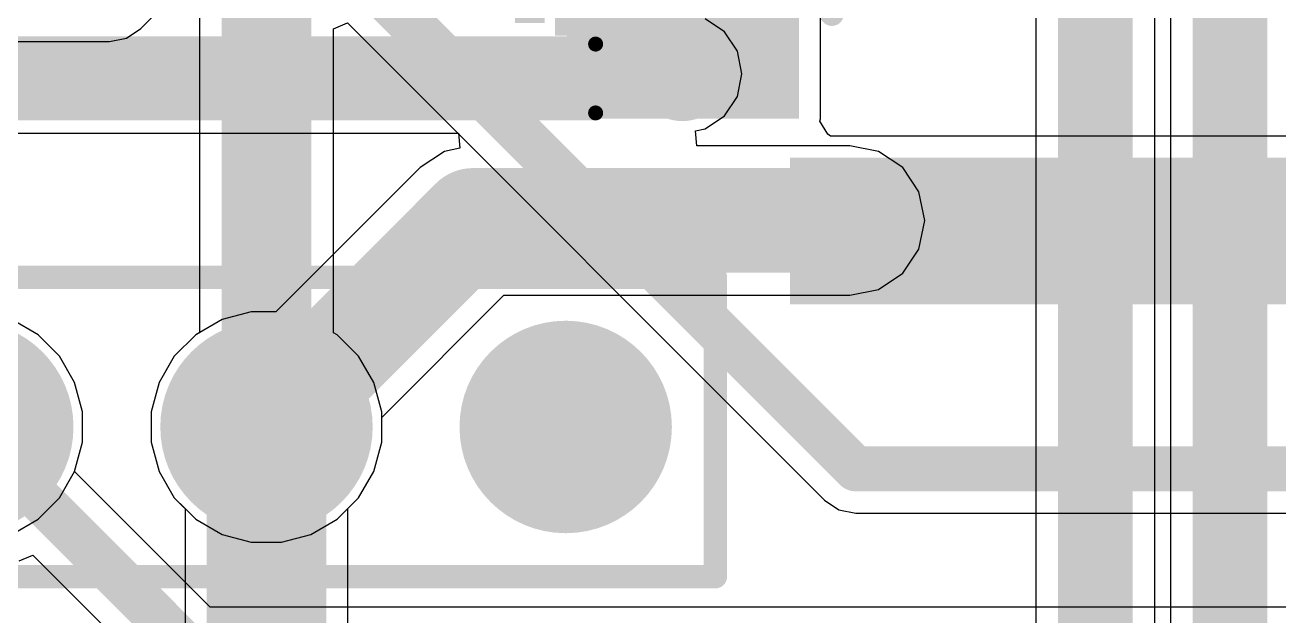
# Model space of a CAD drawing. Header units: millimetres. Extents: x -5 to 123, y 0 to 98.
# Drawn here: x 90.64 to 101.28, y 38.91 to 43.92 of the extents above; entities that cross this region are included whole.
import ezdxf

# ---------------------------------------------------------------- set-up
doc = ezdxf.new("R2010")
doc.units = ezdxf.units.MM
for name, color, linetype in [('BottomLayer', 5, 'Continuous'), ('BottomSolder', 6, 'Continuous'), ('MultiLayer', 9, 'Continuous'), ('PadHoleLayer', 156, 'Continuous'), ('TopLayer', 1, 'Continuous'), ('TopOverlay', 2, 'Continuous'), ('TopPaste', 8, 'Continuous'), ('TopSolder', 216, 'Continuous'), ('ViaHoleLayer', 16, 'Continuous')]:
    doc.layers.add(name, color=color, linetype=linetype)

# ---------------------------------------------------------------- blocks, each defined once
blk = doc.blocks.new('SSOP_28_208____2')
at = {"layer": 'TopLayer'}
for points in [[(-4.3249977, 4.449999989999999), (-2.47499886, 4.449999989999999), (-2.47499886, 4.00000089), (-4.3249977, 4.00000089)], [(2.4750014, 4.449999989999999), (4.32500024, 4.449999989999999), (4.32500024, 4.00000089), (2.4750014, 4.00000089)], [(-4.3249977, 3.79999875), (-2.47499886, 3.79999875), (-2.47499886, 3.34999965), (-4.3249977, 3.34999965)], [(2.4750014, 3.79999875), (4.32500024, 3.79999875), (4.32500024, 3.34999965), (2.4750014, 3.34999965)], [(-4.3249977, 3.15000005), (-2.47499886, 3.15000005), (-2.47499886, 2.70000095), (-4.3249977, 2.70000095)], [(2.4750014, 3.15000005), (4.32500024, 3.15000005), (4.32500024, 2.70000095), (2.4750014, 2.70000095)], [(-4.3249977, 2.49999881), (-2.47499886, 2.49999881), (-2.47499886, 2.04999971), (-4.3249977, 2.04999971)], [(2.4750014, 2.49999881), (4.32500024, 2.49999881), (4.32500024, 2.04999971), (2.4750014, 2.04999971)], [(-4.3249977, 1.85000011), (-2.47499886, 1.85000011), (-2.47499886, 1.40000101), (-4.3249977, 1.40000101)], [(2.4750014, 1.85000011), (4.32500024, 1.85000011), (4.32500024, 1.40000101), (2.4750014, 1.40000101)], [(-4.3249977, 1.19999887), (-2.47499886, 1.19999887), (-2.47499886, 0.74999977), (-4.3249977, 0.74999977)], [(2.4750014, 1.19999887), (4.32500024, 1.19999887), (4.32500024, 0.74999977), (2.4750014, 0.74999977)], [(-4.3249977, 0.55000017), (-2.47499886, 0.55000017), (-2.47499886, 0.10000107), (-4.3249977, 0.10000107)], [(2.4750014, 0.55000017), (4.32500024, 0.55000017), (4.32500024, 0.10000107), (2.4750014, 0.10000107)], [(-4.3249977, -0.10000107), (-2.47499886, -0.10000107), (-2.47499886, -0.55000017), (-4.3249977, -0.55000017)], [(2.4750014, -0.10000107), (4.32500024, -0.10000107), (4.32500024, -0.55000017), (2.4750014, -0.55000017)], [(-4.3249977, -0.74999977), (-2.47499886, -0.74999977), (-2.47499886, -1.19999887), (-4.3249977, -1.19999887)], [(2.4750014, -0.74999977), (4.32500024, -0.74999977), (4.32500024, -1.19999887), (2.4750014, -1.19999887)], [(-4.3249977, -1.40000101), (-2.47499886, -1.40000101), (-2.47499886, -1.85000011), (-4.3249977, -1.85000011)], [(2.4750014, -1.40000101), (4.32500024, -1.40000101), (4.32500024, -1.85000011), (2.4750014, -1.85000011)], [(-4.3249977, -2.04999971), (-2.47499886, -2.04999971), (-2.47499886, -2.49999881), (-4.3249977, -2.49999881)], [(2.4750014, -2.04999971), (4.32500024, -2.04999971), (4.32500024, -2.49999881), (2.4750014, -2.49999881)], [(-4.3249977, -2.70000095), (-2.47499886, -2.70000095), (-2.47499886, -3.15000005), (-4.3249977, -3.15000005)], [(2.4750014, -2.70000095), (4.32500024, -2.70000095), (4.32500024, -3.15000005), (2.4750014, -3.15000005)], [(-4.3249977, -3.34999965), (-2.47499886, -3.34999965), (-2.47499886, -3.79999875), (-4.3249977, -3.79999875)], [(2.4750014, -3.34999965), (4.32500024, -3.34999965), (4.32500024, -3.79999875), (2.4750014, -3.79999875)], [(-4.3249977, -4.00000089), (-2.47499886, -4.00000089), (-2.47499886, -4.449999989999999), (-4.3249977, -4.449999989999999)], [(2.4750014, -4.00000089), (4.32500024, -4.00000089), (4.32500024, -4.449999989999999), (2.4750014, -4.449999989999999)]]:
    blk.add_hatch(color=1, dxfattribs=at).paths.add_polyline_path(points)
at = {"layer": 'TopOverlay'}
blk.add_hatch(color=2, dxfattribs=at).paths.add_polyline_path([(-2.28618796, 3.98803368), (-2.03218796, 3.98803368), (-2.03218796, 4.445233679999999), (-2.28618796, 4.445233679999999)])
at = {"layer": 'TopPaste'}
for points in [[(-4.3249977, 4.449999989999999), (-2.47499886, 4.449999989999999), (-2.47499886, 4.00000089), (-4.3249977, 4.00000089)], [(2.4750014, 4.449999989999999), (4.32500024, 4.449999989999999), (4.32500024, 4.00000089), (2.4750014, 4.00000089)], [(-4.3249977, 3.79999875), (-2.47499886, 3.79999875), (-2.47499886, 3.34999965), (-4.3249977, 3.34999965)], [(2.4750014, 3.79999875), (4.32500024, 3.79999875), (4.32500024, 3.34999965), (2.4750014, 3.34999965)], [(-4.3249977, 3.15000005), (-2.47499886, 3.15000005), (-2.47499886, 2.70000095), (-4.3249977, 2.70000095)], [(2.4750014, 3.15000005), (4.32500024, 3.15000005), (4.32500024, 2.70000095), (2.4750014, 2.70000095)], [(-4.3249977, 2.49999881), (-2.47499886, 2.49999881), (-2.47499886, 2.04999971), (-4.3249977, 2.04999971)], [(2.4750014, 2.49999881), (4.32500024, 2.49999881), (4.32500024, 2.04999971), (2.4750014, 2.04999971)], [(-4.3249977, 1.85000011), (-2.47499886, 1.85000011), (-2.47499886, 1.40000101), (-4.3249977, 1.40000101)], [(2.4750014, 1.85000011), (4.32500024, 1.85000011), (4.32500024, 1.40000101), (2.4750014, 1.40000101)], [(-4.3249977, 1.19999887), (-2.47499886, 1.19999887), (-2.47499886, 0.74999977), (-4.3249977, 0.74999977)], [(2.4750014, 1.19999887), (4.32500024, 1.19999887), (4.32500024, 0.74999977), (2.4750014, 0.74999977)], [(-4.3249977, 0.55000017), (-2.47499886, 0.55000017), (-2.47499886, 0.10000107), (-4.3249977, 0.10000107)], [(2.4750014, 0.55000017), (4.32500024, 0.55000017), (4.32500024, 0.10000107), (2.4750014, 0.10000107)], [(-4.3249977, -0.10000107), (-2.47499886, -0.10000107), (-2.47499886, -0.55000017), (-4.3249977, -0.55000017)], [(2.4750014, -0.10000107), (4.32500024, -0.10000107), (4.32500024, -0.55000017), (2.4750014, -0.55000017)], [(-4.3249977, -0.74999977), (-2.47499886, -0.74999977), (-2.47499886, -1.19999887), (-4.3249977, -1.19999887)], [(2.4750014, -0.74999977), (4.32500024, -0.74999977), (4.32500024, -1.19999887), (2.4750014, -1.19999887)], [(-4.3249977, -1.40000101), (-2.47499886, -1.40000101), (-2.47499886, -1.85000011), (-4.3249977, -1.85000011)], [(2.4750014, -1.40000101), (4.32500024, -1.40000101), (4.32500024, -1.85000011), (2.4750014, -1.85000011)], [(-4.3249977, -2.04999971), (-2.47499886, -2.04999971), (-2.47499886, -2.49999881), (-4.3249977, -2.49999881)], [(2.4750014, -2.04999971), (4.32500024, -2.04999971), (4.32500024, -2.49999881), (2.4750014, -2.49999881)], [(-4.3249977, -2.70000095), (-2.47499886, -2.70000095), (-2.47499886, -3.15000005), (-4.3249977, -3.15000005)], [(2.4750014, -2.70000095), (4.32500024, -2.70000095), (4.32500024, -3.15000005), (2.4750014, -3.15000005)], [(-4.3249977, -3.34999965), (-2.47499886, -3.34999965), (-2.47499886, -3.79999875), (-4.3249977, -3.79999875)], [(2.4750014, -3.34999965), (4.32500024, -3.34999965), (4.32500024, -3.79999875), (2.4750014, -3.79999875)], [(-4.3249977, -4.00000089), (-2.47499886, -4.00000089), (-2.47499886, -4.449999989999999), (-4.3249977, -4.449999989999999)], [(2.4750014, -4.00000089), (4.32500024, -4.00000089), (4.32500024, -4.449999989999999), (2.4750014, -4.449999989999999)]]:
    blk.add_hatch(color=8, dxfattribs=at).paths.add_polyline_path(points)
at = {"layer": 'TopSolder'}
for points in [[(-4.426597699999999, 4.55159999), (-2.37339886, 4.55159999), (-2.37339886, 3.89840089), (-4.426597699999999, 3.89840089)], [(2.3734014, 4.55159999), (4.42660024, 4.55159999), (4.42660024, 3.89840089), (2.3734014, 3.89840089)], [(-4.426597699999999, 3.90159875), (-2.37339886, 3.90159875), (-2.37339886, 3.24839965), (-4.426597699999999, 3.24839965)], [(2.3734014, 3.90159875), (4.42660024, 3.90159875), (4.42660024, 3.24839965), (2.3734014, 3.24839965)], [(-4.426597699999999, 3.25160005), (-2.37339886, 3.25160005), (-2.37339886, 2.59840095), (-4.426597699999999, 2.59840095)], [(2.3734014, 3.25160005), (4.42660024, 3.25160005), (4.42660024, 2.59840095), (2.3734014, 2.59840095)], [(-4.426597699999999, 2.60159881), (-2.37339886, 2.60159881), (-2.37339886, 1.94839971), (-4.426597699999999, 1.94839971)], [(2.3734014, 2.60159881), (4.42660024, 2.60159881), (4.42660024, 1.94839971), (2.3734014, 1.94839971)], [(-4.426597699999999, 1.95160011), (-2.37339886, 1.95160011), (-2.37339886, 1.29840101), (-4.426597699999999, 1.29840101)], [(2.3734014, 1.95160011), (4.42660024, 1.95160011), (4.42660024, 1.29840101), (2.3734014, 1.29840101)], [(-4.426597699999999, 1.30159887), (-2.37339886, 1.30159887), (-2.37339886, 0.6483997699999999), (-4.426597699999999, 0.6483997699999999)], [(2.3734014, 1.30159887), (4.42660024, 1.30159887), (4.42660024, 0.6483997699999999), (2.3734014, 0.6483997699999999)], [(-4.426597699999999, 0.65160017), (-2.37339886, 0.65160017), (-2.37339886, -0.00159893), (-4.426597699999999, -0.00159893)], [(2.3734014, 0.65160017), (4.42660024, 0.65160017), (4.42660024, -0.00159893), (2.3734014, -0.00159893)], [(-4.426597699999999, 0.00159893), (-2.37339886, 0.00159893), (-2.37339886, -0.65160017), (-4.426597699999999, -0.65160017)], [(2.3734014, 0.00159893), (4.42660024, 0.00159893), (4.42660024, -0.65160017), (2.3734014, -0.65160017)], [(-4.426597699999999, -0.6483997699999999), (-2.37339886, -0.6483997699999999), (-2.37339886, -1.30159887), (-4.426597699999999, -1.30159887)], [(2.3734014, -0.6483997699999999), (4.42660024, -0.6483997699999999), (4.42660024, -1.30159887), (2.3734014, -1.30159887)], [(-4.426597699999999, -1.29840101), (-2.37339886, -1.29840101), (-2.37339886, -1.95160011), (-4.426597699999999, -1.95160011)], [(2.3734014, -1.29840101), (4.42660024, -1.29840101), (4.42660024, -1.95160011), (2.3734014, -1.95160011)], [(-4.426597699999999, -1.94839971), (-2.37339886, -1.94839971), (-2.37339886, -2.60159881), (-4.426597699999999, -2.60159881)], [(2.3734014, -1.94839971), (4.42660024, -1.94839971), (4.42660024, -2.60159881), (2.3734014, -2.60159881)], [(-4.426597699999999, -2.59840095), (-2.37339886, -2.59840095), (-2.37339886, -3.25160005), (-4.426597699999999, -3.25160005)], [(2.3734014, -2.59840095), (4.42660024, -2.59840095), (4.42660024, -3.25160005), (2.3734014, -3.25160005)], [(-4.426597699999999, -3.24839965), (-2.37339886, -3.24839965), (-2.37339886, -3.90159875), (-4.426597699999999, -3.90159875)], [(2.3734014, -3.24839965), (4.42660024, -3.24839965), (4.42660024, -3.90159875), (2.3734014, -3.90159875)], [(-4.426597699999999, -3.89840089), (-2.37339886, -3.89840089), (-2.37339886, -4.55159999), (-4.426597699999999, -4.55159999)], [(2.3734014, -3.89840089), (4.42660024, -3.89840089), (4.42660024, -4.55159999), (2.3734014, -4.55159999)]]:
    blk.add_hatch(color=216, dxfattribs=at).paths.add_polyline_path(points)
at = {"layer": 'TopOverlay'}
for points, const_width in [([(-2.7178, 5.206999999999999), (-2.7178, 4.6228)], 0.127), ([(2.7178, 5.206999999999999), (-2.7178, 5.206999999999999)], 0.127), ([(2.7178, 5.206999999999999), (2.7178, 4.6228)], 0.127), ([(-4.597399999999999, 4.2418), (-4.724399999999999, 4.368799999999999)], 0.1999996), ([(-4.724399999999999, 4.368799999999999), (-4.724399999999999, 4.1148)], 0.1999996), ([(-4.597399999999999, 4.2418), (-4.724399999999999, 4.1148)], 0.1999996), ([(-2.7178, -4.6228), (-2.7178, -5.206999999999999)], 0.127), ([(2.7178, -4.6228), (2.7178, -5.206999999999999)], 0.127), ([(2.7178, -5.206999999999999), (-2.7178, -5.206999999999999)], 0.127)]:
    blk.add_lwpolyline(points, dxfattribs=dict(at, const_width=const_width))
for points, const_width in [([(-2.74955, 5.206999999999999, 1), (-2.68605, 5.206999999999999, 1)], 0.0635), ([(-2.74955, 5.206999999999999, 1), (-2.68605, 5.206999999999999, 1)], 0.0635), ([(2.68605, 5.206999999999999, 1), (2.74955, 5.206999999999999, 1)], 0.0635), ([(2.68605, 5.206999999999999, 1), (2.74955, 5.206999999999999, 1)], 0.0635), ([(-2.74955, 4.6228, 1), (-2.68605, 4.6228, 1)], 0.0635), ([(2.68605, 4.6228, 1), (2.74955, 4.6228, 1)], 0.0635), ([(-4.7743999, 4.368799999999999, 1), (-4.6744001, 4.368799999999999, 1)], 0.0999998), ([(-4.7743999, 4.368799999999999, 1), (-4.6744001, 4.368799999999999, 1)], 0.0999998), ([(-4.6473999, 4.2418, 1), (-4.5474001, 4.2418, 1)], 0.0999998), ([(-4.6473999, 4.2418, 1), (-4.5474001, 4.2418, 1)], 0.0999998), ([(-4.7743999, 4.1148, 1), (-4.6744001, 4.1148, 1)], 0.0999998), ([(-4.7743999, 4.1148, 1), (-4.6744001, 4.1148, 1)], 0.0999998), ([(-2.74955, -4.6228, 1), (-2.68605, -4.6228, 1)], 0.0635), ([(2.68605, -4.6228, 1), (2.74955, -4.6228, 1)], 0.0635), ([(-2.74955, -5.206999999999999, 1), (-2.68605, -5.206999999999999, 1)], 0.0635), ([(-2.74955, -5.206999999999999, 1), (-2.68605, -5.206999999999999, 1)], 0.0635), ([(2.68605, -5.206999999999999, 1), (2.74955, -5.206999999999999, 1)], 0.0635), ([(2.68605, -5.206999999999999, 1), (2.74955, -5.206999999999999, 1)], 0.0635)]:
    blk.add_lwpolyline(points, format="xyb", close=True, dxfattribs=dict(at, const_width=const_width))
blk = doc.blocks.new('HDR_1X5_FEMALE_92')
at = {"layer": 'BottomLayer'}
h = blk.add_hatch(color=5, dxfattribs=at)
edge = h.paths.add_edge_path()
edge.add_arc((5.08, 0), 0.7999984, 0, 360)
h = blk.add_hatch(color=5, dxfattribs=at)
edge = h.paths.add_edge_path()
edge.add_arc((7.619999999999999, 0), 0.7999984, 0, 360)
h = blk.add_hatch(color=5, dxfattribs=at)
edge = h.paths.add_edge_path()
edge.add_arc((10.16, 0), 0.7999984, 0, 360)
at = {"layer": 'BottomSolder'}
h = blk.add_hatch(color=6, dxfattribs=at)
edge = h.paths.add_edge_path()
edge.add_arc((5.08, 0), 0.9015983999999999, 0, 360)
h = blk.add_hatch(color=6, dxfattribs=at)
edge = h.paths.add_edge_path()
edge.add_arc((7.619999999999999, 0), 0.9015983999999999, 0, 360)
h = blk.add_hatch(color=6, dxfattribs=at)
edge = h.paths.add_edge_path()
edge.add_arc((10.16, 0), 0.9015983999999999, 0, 360)
at = {"layer": 'MultiLayer'}
h = blk.add_hatch(color=9, dxfattribs=at)
edge = h.paths.add_edge_path()
edge.add_arc((5.08, 0), 0.7999984, 0, 360)
h = blk.add_hatch(color=9, dxfattribs=at)
edge = h.paths.add_edge_path()
edge.add_arc((7.619999999999999, 0), 0.7999984, 0, 360)
h = blk.add_hatch(color=9, dxfattribs=at)
edge = h.paths.add_edge_path()
edge.add_arc((10.16, 0), 0.7999984, 0, 360)
at = {"layer": 'PadHoleLayer'}
h = blk.add_hatch(color=156, dxfattribs=at)
edge = h.paths.add_edge_path()
edge.add_arc((7.619999999999999, 0), 0.47500032, 0, 360)
h = blk.add_hatch(color=156, dxfattribs=at)
edge = h.paths.add_edge_path()
edge.add_arc((10.16, 0), 0.47500032, 0, 360)
at = {"layer": 'TopLayer'}
h = blk.add_hatch(color=1, dxfattribs=at)
edge = h.paths.add_edge_path()
edge.add_arc((5.08, 0), 0.7999984, 0, 360)
h = blk.add_hatch(color=1, dxfattribs=at)
edge = h.paths.add_edge_path()
edge.add_arc((7.619999999999999, 0), 0.7999984, 0, 360)
h = blk.add_hatch(color=1, dxfattribs=at)
edge = h.paths.add_edge_path()
edge.add_arc((10.16, 0), 0.7999984, 0, 360)
at = {"layer": 'TopSolder'}
h = blk.add_hatch(color=216, dxfattribs=at)
edge = h.paths.add_edge_path()
edge.add_arc((5.08, 0), 0.9015983999999999, 0, 360)
h = blk.add_hatch(color=216, dxfattribs=at)
edge = h.paths.add_edge_path()
edge.add_arc((7.619999999999999, 0), 0.9015983999999999, 0, 360)
h = blk.add_hatch(color=216, dxfattribs=at)
edge = h.paths.add_edge_path()
edge.add_arc((10.16, 0), 0.9015983999999999, 0, 360)
at = {"layer": 'TopOverlay', "const_width": 0.1999996}
for points in [[(-1.27, 1.27), (11.43, 1.27)], [(11.43, -1.27), (11.43, 1.27)], [(-1.27, -1.27), (11.43, -1.27)]]:
    blk.add_lwpolyline(points, dxfattribs=at)
at = {"layer": 'TopOverlay', "const_width": 0.0999998}
for points in [[(11.3800001, 1.27, 1), (11.4799999, 1.27, 1)], [(11.3800001, 1.27, 1), (11.4799999, 1.27, 1)], [(11.3800001, -1.27, 1), (11.4799999, -1.27, 1)], [(11.3800001, -1.27, 1), (11.4799999, -1.27, 1)]]:
    blk.add_lwpolyline(points, format="xyb", close=True, dxfattribs=at)

msp = doc.modelspace()

# ---------------------------------------------------------------- hatches: boundary and pattern name
at = {"layer": 'BottomLayer'}
h = msp.add_hatch(color=5, dxfattribs=at)
edge = h.paths.add_edge_path()
edge.add_arc((96.2152, 43.5102), 0.2999994, 0, 360)
h = msp.add_hatch(color=5, dxfattribs=at)
edge = h.paths.add_edge_path()
edge.add_arc((97.63759999999999, 42.2656), 0.2999994, 0, 360)
at = {"layer": 'BottomSolder'}
h = msp.add_hatch(color=6, dxfattribs=at)
edge = h.paths.add_edge_path()
edge.add_arc((96.2152, 43.5102), 0.4015993999999999, 0, 360)
h = msp.add_hatch(color=6, dxfattribs=at)
edge = h.paths.add_edge_path()
edge.add_arc((97.63759999999999, 42.2656), 0.4015993999999999, 0, 360)
at = {"layer": 'TopLayer'}
for points in [[(95.23579886, 43.1292), (97.20579746, 43.1292), (97.20579746, 44.38500647999999), (95.23579886, 44.38500647999999)], [(97.12747402, 41.55439999999999), (103.34779686, 41.55439999999999), (103.34779686, 42.799), (97.12747402, 42.799)]]:
    msp.add_hatch(color=1, dxfattribs=at).paths.add_polyline_path(points)
h = msp.add_hatch(color=1, dxfattribs=at)
edge = h.paths.add_edge_path()
edge.add_arc((96.2152, 43.5102), 0.2999994, 0, 360)
h = msp.add_hatch(color=1, dxfattribs=at)
edge = h.paths.add_edge_path()
edge.add_arc((97.63759999999999, 42.2656), 0.2999994, 0, 360)
at = {"layer": 'TopSolder'}
h = msp.add_hatch(color=216, dxfattribs=at)
edge = h.paths.add_edge_path()
edge.add_arc((96.2152, 43.5102), 0.4015993999999999, 0, 360)
h = msp.add_hatch(color=216, dxfattribs=at)
edge = h.paths.add_edge_path()
edge.add_arc((97.63759999999999, 42.2656), 0.4015993999999999, 0, 360)
at = {"layer": 'ViaHoleLayer'}
h = msp.add_hatch(color=16, dxfattribs=at)
edge = h.paths.add_edge_path()
edge.add_arc((96.2152, 43.5102), 0.1499997, 0, 360)
h = msp.add_hatch(color=16, dxfattribs=at)
edge = h.paths.add_edge_path()
edge.add_arc((97.63759999999999, 42.2656), 0.1499997, 0, 360)

# ---------------------------------------------------------------- linework, layer by layer
at = {"layer": 'BottomLayer'}
for p, q in [((100.3583972, 51.31666394), (100.3583972, 27.305)), ((99.2153972, 49.3522), (99.2153972, 33.1741907)), ((100.2254028, 26.29497916), (100.2254028, 49.3522)), ((96.57229097999999, 43.86729097999999), (96.40845589999999, 43.97676243999999)), ((96.68176243999999, 43.70345589999999), (96.57229097999999, 43.86729097999999)), ((96.7202028, 43.5102), (96.68176243999999, 43.70345589999999)), ((96.68176243999999, 43.31694409999999), (96.7202028, 43.5102)), ((96.57229097999999, 43.15310902), (96.68176243999999, 43.31694409999999)), ((96.40845589999999, 43.04363756), (96.57229097999999, 43.15310902)), ((89.12859999999999, 43.0051972), (94.31461706, 43.0051972)), ((94.31461706, 43.0051972), (94.32712656, 42.8781972)), ((96.32527597999999, 43.027092), (96.40845589999999, 43.04363756)), ((96.33778548, 42.90009199999999), (96.32527597999999, 43.027092)), ((97.63759999999999, 42.90009199999999), (96.33778548, 42.90009199999999)), ((97.88040876, 42.8517939), (97.63759999999999, 42.90009199999999)), ((94.19438869999999, 42.8517939), (93.98854456, 42.7142529)), ((94.32712656, 42.8781972), (94.19438869999999, 42.8517939)), ((98.08625289999999, 42.7142529), (97.88040876, 42.8517939)), ((93.98854456, 42.7142529), (92.7650926, 41.4907984)), ((98.22379389999999, 42.50840876), (98.08625289999999, 42.7142529)), ((98.272092, 42.2656), (98.22379389999999, 42.50840876)), ((98.22379389999999, 42.02279124), (98.272092, 42.2656)), ((98.08625289999999, 41.8169471), (98.22379389999999, 42.02279124)), ((97.88040876, 41.67940609999999), (98.08625289999999, 41.8169471)), ((93.66239839999999, 40.5934926), (94.70001634, 41.631108)), ((94.70001634, 41.631108), (97.63759999999999, 41.631108)), ((97.63759999999999, 41.631108), (97.88040876, 41.67940609999999)), ((90.74498233999999, 41.2954343), (90.52201606, 41.42416404)), ((92.30718393999999, 41.42416404), (92.08421766, 41.2954343)), ((92.55587025999999, 41.4907984), (92.30718393999999, 41.42416404)), ((92.7650926, 41.4907984), (92.55587025999999, 41.4907984)), ((90.92703429999999, 41.11338233999999), (90.74498233999999, 41.2954343)), ((92.08421766, 41.2954343), (91.9021657, 41.11338233999999)), ((91.05576404, 40.89041606), (90.92703429999999, 41.11338233999999)), ((91.9021657, 41.11338233999999), (91.77343596, 40.89041606)), ((91.1223984, 40.64172974), (91.05576404, 40.89041606)), ((91.77343596, 40.89041606), (91.7068016, 40.64172974)), ((91.1223984, 40.38427026), (91.1223984, 40.64172974)), ((91.7068016, 40.64172974), (91.7068016, 40.38427026)), ((93.66239839999999, 40.38427026), (93.66239839999999, 40.5934926)), ((91.05576404, 40.13558394), (91.1223984, 40.38427026)), ((91.7068016, 40.38427026), (91.77343596, 40.13558394)), ((93.59576403999999, 40.13558394), (93.66239839999999, 40.38427026)), ((90.92703429999999, 39.91261766), (91.05576404, 40.13558394)), ((91.77343596, 40.13558394), (91.9021657, 39.91261766)), ((93.4670343, 39.91261766), (93.59576403999999, 40.13558394)), ((90.74498233999999, 39.7305657), (90.92703429999999, 39.91261766)), ((91.9021657, 39.91261766), (91.9928818, 39.82190155999999)), ((91.9928818, 39.82190155999999), (91.9928818, 37.39591708)), ((93.37631819999999, 39.82190155999999), (93.4670343, 39.91261766)), ((93.37631819999999, 37.1094), (93.37631819999999, 39.82190155999999)), ((90.52201606, 39.60183596), (90.74498233999999, 39.7305657))]:
    msp.add_line(p, q, dxfattribs=at)
for points, const_width in [([(100.8634, 27.305), (100.8634, 52.77330059999999)], 0.635), ([(99.7204, 26.0858), (99.7204, 49.3522)], 0.635), ([(89.12859999999999, 43.5102), (96.2152, 43.5102)], 0.635), ([(92.68459999999999, 40.513), (94.43719999999999, 42.2656)], 0.889), ([(94.43719999999999, 42.2656), (97.63759999999999, 42.2656)], 0.889), ([(92.68459999999999, 37.1094), (92.68459999999999, 40.513)], 1.016)]:
    msp.add_lwpolyline(points, dxfattribs=dict(at, const_width=const_width))
for points, const_width in [([(96.05645, 43.5102, 1), (96.37395, 43.5102, 1)], 0.3175), ([(94.21494999999999, 42.2656, 1), (94.65944999999999, 42.2656, 1)], 0.4445), ([(94.21494999999999, 42.2656, 1), (94.65944999999999, 42.2656, 1)], 0.4445), ([(97.41534999999999, 42.2656, 1), (97.85985, 42.2656, 1)], 0.4445), ([(92.43059999999998, 40.513, 1), (92.9386, 40.513, 1)], 0.508), ([(92.46235, 40.513, 1), (92.90684999999999, 40.513, 1)], 0.4445)]:
    msp.add_lwpolyline(points, format="xyb", close=True, dxfattribs=dict(at, const_width=const_width))
at = {"layer": 'TopLayer'}
for p, q in [((97.38708233999999, 43.1292), (97.38708233999999, 44.38500647999999)), ((91.61873726, 43.89447914), (91.84886125999999, 44.1246006)), ((92.11485259999999, 44.08000582), (92.11485259999999, 41.31312032)), ((91.49691123999999, 43.81307722), (91.61873726, 43.89447914)), ((93.2543474, 43.89280528), (93.37168016, 43.94140818)), ((93.2543474, 41.31312032), (93.2543474, 43.89280528)), ((93.37168016, 43.94140818), (97.4212174, 39.89187094)), ((90.4635986, 43.78449206), (91.3532082, 43.78449206)), ((91.3532082, 43.78449206), (91.49691123999999, 43.81307722)), ((97.3827237, 43.10728487999999), (97.38708233999999, 43.1292)), ((97.44990416, 42.9986313), (97.3827237, 43.10728487999999)), ((97.47287591999999, 42.98028234), (97.44990416, 42.9986313)), ((102.20611766, 42.98028234), (97.47287591999999, 42.98028234)), ((90.74498233999999, 41.2954343), (90.52201606, 41.42416404)), ((92.11485259999999, 41.31312032), (92.08421766, 41.2954343)), ((93.28498234, 41.2954343), (93.2543474, 41.31312032)), ((90.92703429999999, 41.11338233999999), (90.74498233999999, 41.2954343)), ((92.08421766, 41.2954343), (91.9021657, 41.11338233999999)), ((93.4670343, 41.11338233999999), (93.28498234, 41.2954343)), ((91.05576404, 40.89041606), (90.92703429999999, 41.11338233999999)), ((91.9021657, 41.11338233999999), (91.77343596, 40.89041606)), ((93.59576403999999, 40.89041606), (93.4670343, 41.11338233999999)), ((91.1223984, 40.64172974), (91.05576404, 40.89041606)), ((91.77343596, 40.89041606), (91.7068016, 40.64172974)), ((93.66239839999999, 40.64172974), (93.59576403999999, 40.89041606)), ((91.1223984, 40.38427026), (91.1223984, 40.64172974)), ((91.7068016, 40.64172974), (91.7068016, 40.38427026)), ((93.66239839999999, 40.38427026), (93.66239839999999, 40.64172974)), ((91.05576404, 40.13558394), (91.1223984, 40.38427026)), ((91.7068016, 40.38427026), (91.77343596, 40.13558394)), ((93.59576403999999, 40.13558394), (93.66239839999999, 40.38427026)), ((91.05477852, 40.1338796), (91.05576404, 40.13558394)), ((92.20514198, 38.98351614), (91.05477852, 40.1338796)), ((91.77343596, 40.13558394), (91.9021657, 39.91261766)), ((93.4670343, 39.91261766), (93.59576403999999, 40.13558394)), ((91.9021657, 39.91261766), (92.08421766, 39.7305657)), ((93.28498234, 39.7305657), (93.4670343, 39.91261766)), ((97.4212174, 39.89187094), (97.54304341999999, 39.81046902)), ((97.54304341999999, 39.81046902), (97.68674646, 39.78188386)), ((92.08421766, 39.7305657), (92.30718393999999, 39.60183596)), ((93.06201606, 39.60183596), (93.28498234, 39.7305657)), ((97.68674646, 39.78188386), (106.4377729, 39.78188386)), ((92.30718393999999, 39.60183596), (92.55587025999999, 39.5352016)), ((92.81332973999999, 39.5352016), (93.06201606, 39.60183596)), ((92.55587025999999, 39.5352016), (92.81332973999999, 39.5352016)), ((90.5848582, 39.37574802), (90.70219096, 39.42435091999999)), ((90.70219096, 39.42435091999999), (91.78407094, 38.34247094)), ((106.27045802, 38.98351614), (92.20514198, 38.98351614))]:
    msp.add_line(p, q, dxfattribs=at)
for points, const_width in [([(92.68459999999999, 40.513), (92.68459999999999, 46.85125249999999)], 0.7619999999999999), ([(93.472, 44.37214646), (97.68674646, 40.1574)], 0.3809999999999999), ([(96.2152, 43.5102), (96.2152, 44.12550738)], 0.3809999999999999), ([(90.1446, 40.513), (92.0496, 38.608)], 0.3809999999999999), ([(97.68674646, 40.1574), (106.4377729, 40.1574)], 0.3809999999999999)]:
    msp.add_lwpolyline(points, dxfattribs=dict(at, const_width=const_width))
for points, const_width in [([(96.11995, 43.5102, 1), (96.31044999999999, 43.5102, 1)], 0.1905), ([(92.4941, 40.513, 1), (92.87509999999999, 40.513, 1)], 0.3809999999999999), ([(97.59149645999999, 40.1574, 1), (97.78199646, 40.1574, 1)], 0.1905), ([(97.59149645999999, 40.1574, 1), (97.78199646, 40.1574, 1)], 0.1905)]:
    msp.add_lwpolyline(points, format="xyb", close=True, dxfattribs=dict(at, const_width=const_width))

# ---------------------------------------------------------------- block references
at = {"rotation": 180}
msp.add_blockref('SSOP_28_208____2', (92.7608, 48.38500864), dxfattribs=at)
msp.add_blockref('HDR_1X5_FEMALE_92', (85.0646, 40.513))

doc.saveas('drawing.dxf')
